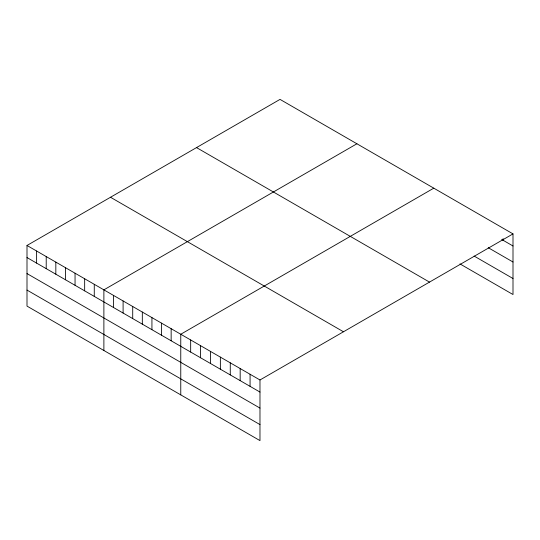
<?xml version="1.0" encoding="UTF-8"?>
<svg xmlns="http://www.w3.org/2000/svg" width="540" height="540" viewBox="0 0 540 540"><rect width="100%" height="100%" fill="white"/><g stroke="black" fill="none" stroke-linecap="round" stroke-linejoin="round"><path stroke-width="0.81" d="M27 245.471L259.976 379.978L259.976 440.613L27 306.106L27 245.471L280.024 99.387L513 233.894L513 294.529L459.959 263.905M356.906 143.775L103.883 289.859L103.883 350.494M433.789 188.163L180.765 334.247L180.765 394.875M259.976 379.978L513 233.894M501.687 239.45L513 245.984M488.248 247.712L513 262.001M474.1 256.048L513 278.512M196.526 147.596L429.502 282.103M110.498 197.262L343.474 331.769M27 257.56L259.976 392.067M27 273.578L259.976 408.085M27 290.081L259.976 424.589M503.098 238.66L503.098 240.266M250.074 374.261L250.074 386.35M240.172 368.543L240.172 380.632M230.269 362.826L230.269 374.915M220.367 357.115L220.367 369.198M210.465 351.398L210.465 363.488M200.57 345.681L200.57 357.77M190.667 339.964L190.667 352.053M171.153 328.698L171.153 340.787M161.541 323.15L161.541 335.239M151.936 317.601L151.936 329.69M142.324 312.053L142.324 324.142M132.712 306.504L132.712 318.593M123.1 300.956L123.1 313.045M113.495 295.407L113.495 307.496M94.27 284.31L94.27 296.399M84.659 278.762L84.659 290.851M75.053 273.213L75.053 285.302M65.441 267.665L65.441 279.754M55.829 262.116L55.829 274.205M46.217 256.568L46.217 268.657M36.612 251.019L36.612 263.108"/></g></svg>
